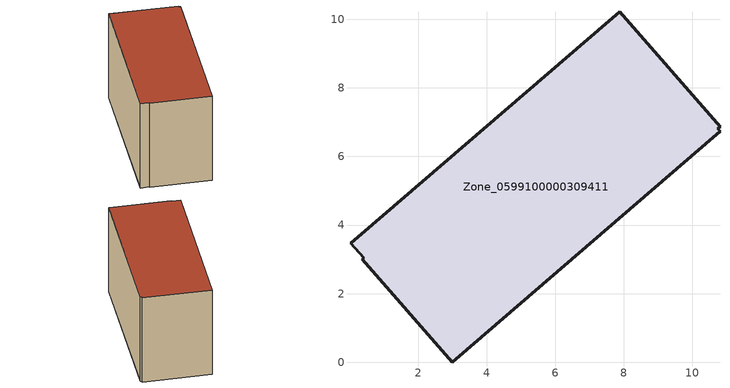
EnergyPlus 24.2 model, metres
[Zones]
Zone_0599100000309411
 floor ground (C_G): 10.8,6.87 10.73,6.81 10.8,6.73 3,0 0.38,3.01 0.41,3.04 0.03,3.47 7.88,10.22 z0
 wall outside (C_F): 0.38,3.01 3,0 10.8,6.73 10.73,6.81 10.8,6.87 7.88,10.22 0.03,3.47 0.41,3.04 0.38,3.01 z0:6.27
 roof outside (C_R): 10.73,6.81 10.8,6.87 7.88,10.22 0.03,3.47 0.41,3.04 0.38,3.01 3,0 10.8,6.73 z6.27
[BUILDING]
Pand.0599100000309411: North Axis=0; Terrain=City; Loads Convergence Tolerance Value=0.04; Temperature Convergence Tolerance Value=0.4; Solar Distribution=FullExterior; Maximum Number of Warmup Days=25; Minimum Number of Warmup Days=1
[Site:Location]
Rotterdam.The.Hague.AP_ZH_NLD Design_Conditions: Latitude=51.96; Longitude=4.45; Time Zone=1; Elevation=-4.5
[SITE:GROUNDTEMPERATURE:BUILDINGSURFACE]
18, 18, 18, 18, 18, 18, 18, 18, 18, 18, 18, 18
[MATERIAL] Thermal Absorptance=0.9; Solar Absorptance=0.7; Visible Absorptance=0.7
Name | Roughness | Thickness | Conductivity | Density | Specific Heat
G.TI.1946 | MediumSmooth | 0.15 | 1 | 540 | 1210
F.TI.1946 | Rough | 0.3 | 0.857143 | 1920 | 840
R.TI.1946 | MediumRough | 0.2 | 0.1 | 1500 | 1000
[CONSTRUCTION]
C_G: G.TI.1946
C_F: F.TI.1946
C_R: R.TI.1946
[ZONE]
Zone_0599100000309411: Type=1; Multiplier=1; Ceiling Height=Autocalculate; Volume=Autocalculate; Floor Area=autocalculate; Part of Total Floor Area=Yes
[ZONEINFILTRATION:DESIGNFLOWRATE]
Infil_Zone_0599100000309411: Zone or ZoneList or Space or SpaceList=Zone_0599100000309411; Schedule=AlwaysOn; Design Flow Rate Calculation Method=Flow/Area; Flow Rate per Floor Area=0.003; Constant Term Coefficient=1; Temperature Term Coefficient=0; Velocity Term Coefficient=0; Velocity Squared Term Coefficient=0
[HVACTEMPLATE:ZONE:IDEALLOADSAIRSYSTEM]
Zone_0599100000309411: Maximum Heating Supply Air Temperature=50; Minimum Cooling Supply Air Temperature=13; Maximum Heating Supply Air Humidity Ratio=0.0156; Minimum Cooling Supply Air Humidity Ratio=0.0077; Heating Limit=NoLimit; Cooling Limit=NoLimit; Dehumidification Control Type=ConstantSensibleHeatRatio; Cooling Sensible Heat Ratio=0.7; Dehumidification Setpoint=60; Humidification Control Type=None; Humidification Setpoint=30; Outdoor Air Method=None; Outdoor Air Flow Rate per Person=0.00944; Outdoor Air Flow Rate per Zone Floor Area=0; Outdoor Air Flow Rate per Zone=0; Demand Controlled Ventilation Type=None; Outdoor Air Economizer Type=NoEconomizer; Heat Recovery Type=None; Sensible Heat Recovery Effectiveness=0.7; Latent Heat Recovery Effectiveness=0.65
[ZONECONTROL:THERMOSTAT]
ThermostatControl_Zone_0599100000309411: Zone or ZoneList=Zone_0599100000309411; Control Type Schedule=DualSetpointControlType; Control 1=Thermostat_Zone_0599100000309411; Temperature Difference Between Cutout And Setpoint=0
[THERMOSTATSETPOINT:DUALSETPOINT]
Thermostat_Zone_0599100000309411: Heating Setpoint Temperature Schedule=HeatingSetpoint_Zone_0599100000309411; Cooling Setpoint Temperature Schedule=CoolingSetpoint_Zone_0599100000309411
[SCHEDULE:COMPACT]
HeatingSetpoint_Zone_0599100000309411: Through: 12/31, For: AllDays, Until: 24:00, 21
CoolingSetpoint_Zone_0599100000309411: Through: 12/31, For: AllDays, Until: 24:00, 24
DualSetpointControlType: Through: 12/31, For: AllDays, Until: 24:00, 4
AlwaysOn: Through: 12/31, For: AllDays, Until: 24:00, 1
